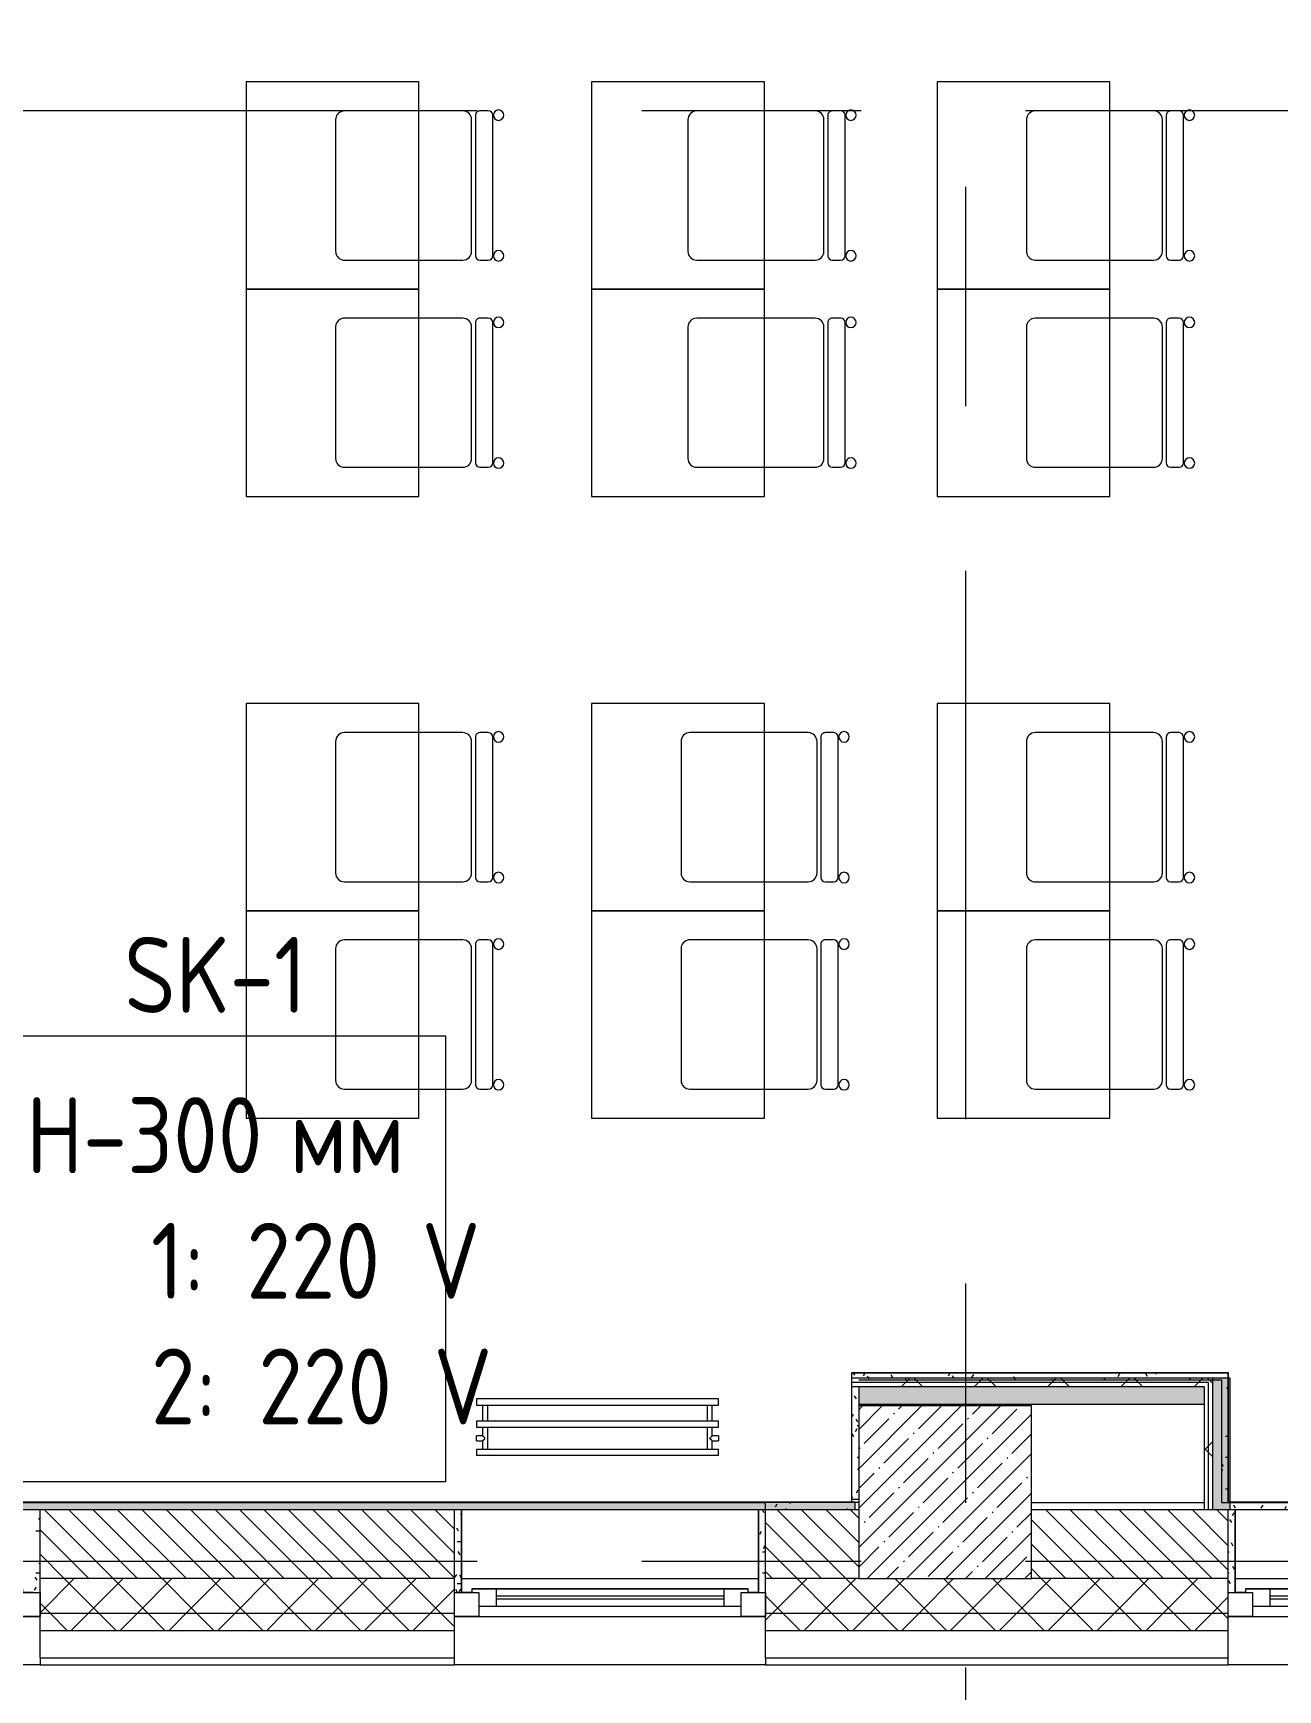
# Model space of a CAD drawing. Header units: millimetres. Extents: x 35147 to 231677, y -8553 to 29000.
# Drawn here: x 77960 to 81563, y 3228 to 8024 of the extents above; entities that cross this region are included whole.
import ezdxf

# ---------------------------------------------------------------- set-up
doc = ezdxf.new("R2010")
doc.units = ezdxf.units.MM
doc.linetypes.add('Осевая', pattern=[3175, 635, -476.25, 1587.5, -476.25])
for name, color, linetype, lineweight in [('A-GLAZ', 7, 'Continuous', 9), ('A-GLAZ-1', 7, 'Continuous', 13), ('A-WALL', 7, 'Continuous', 9), ('E-ELEC-FIXT-IDEN', 7, 'Continuous', 9), ('I-WALL', 7, 'Continuous', 9), ('M-EQPM', 7, 'Continuous', 9), ('S-COLS', 7, 'Continuous', 9), ('Оси-2', 7, 'Осевая', 9)]:
    doc.layers.add(name, color=color, linetype=linetype, lineweight=lineweight)
for name, color, linetype, lineweight, true_color in [('A-WALL-1', 7, 'Continuous', 9, 0x3c3c3c), ('A-WALL-FNSH-1', 7, 'Continuous', 9, 0x3c3c3c), ('I-FURN-1', 7, 'Continuous', 9, 0xf0f0f0)]:
    doc.layers.add(name, color=color, linetype=linetype, lineweight=lineweight, true_color=true_color)
doc.styles.add('GOST Common', font='GOST_Common.ttf', dxfattribs={"width": 0.9, "height": 220})
pattern_1 = [(45, (0, 0), (-70.71068, 70.71068), []), (135, (0, 0), (-70.71068, -70.71068), [])]
pattern_2 = [(135, (0, 0), (-35.35534, -35.35534), [])]
pattern_3 = [(0, (0, 0), (121.92, 30.48), [10.058, -81.382, 10.058, -81.382, -487.68]), (0, (0, 0), (121.92, 30.48), [-182.88, 10.058, -172.822, 10.058, -81.382, -213.36]), (0, (0, 0), (121.92, 30.48), [-457.2, 10.058, -50.902, 10.058, -142.342]), (120, (45.72, 15.24), (-87.356454, 90.345817), [10.058, -81.382, 10.058, -81.382, -487.68]), (120, (45.72, 15.24), (-87.356454, 90.345817), [-182.88, 10.058, -172.822, 10.058, -81.382, -213.36]), (120, (45.72, 15.24), (-87.356454, 90.345817), [-457.2, 10.058, -50.902, 10.058, -142.342]), (240, (60.96, 76.2), (-34.563546, -120.825817), [10.058, -81.382, 10.058, -81.382, -487.68]), (240, (60.96, 76.2), (-34.563546, -120.825817), [-182.88, 10.058, -172.822, 10.058, -81.382, -213.36]), (240, (60.96, 76.2), (-34.563546, -120.825817), [-457.2, 10.058, -50.902, 10.058, -142.342])]
pattern_4 = [(45, (0, 0), (-106.06602, 106.06602), []), (135, (0, 0), (-106.06602, -106.06602), [])]

# ---------------------------------------------------------------- blocks, each defined once
blk = doc.blocks.new('BSC_Колонна _Прямоугольная - 500х500-V12-План размещения напольных электротехнических лючков и розеток 2 этажа в осях 12-23')
at = {"layer": 'S-COLS'}
h = blk.add_hatch(dxfattribs=at)
h.set_pattern_fill('FP_13', color=256, style=0, pattern_type=2)
h.set_pattern_definition([(45, (-80600, -3800), (-57.02463, 57.02463), []), (45, (-80542.975, -3800), (-57.02463, 57.02463), [100.806, -20.161, 3.353, -16.808])])
h.paths.add_polyline_path([(-250, -250), (250, -250), (250, 250), (-250, 250), (-250, 9.3)])
for p, q in [((250, 250), (-250, 250)), ((-250, 250), (-250, -250)), ((250, -250), (250, 250)), ((-250, -250), (250, -250))]:
    blk.add_line(p, q, dxfattribs=at)
blk = doc.blocks.new('120_Окно_СКБ_2Ст - 120_Окно_СКБ_2Ст 2700х2500 _мал створка слева_-22808065-План размещения напольных электротехнических лючков и розеток 2 этажа в осях 12-23')
at = {"layer": 'A-GLAZ'}
for p, q in [((1350, -5), (-1350, -5)), ((-1330, -75), (-1300, -75)), ((-1230, -55), (-570, -55)), ((-570, -65), (-1230, -65)), ((-500, -75), (-470, -75)), ((-400, -55), (1230, -55)), ((1230, -65), (-400, -65)), ((1300, -75), (1330, -75))]:
    blk.add_line(p, q, dxfattribs=at)
at = {"layer": 'A-GLAZ-1'}
for p, q in [((-1350, -75), (-1350, -5)), ((-1350, -5), (-1280, -5)), ((-1280, -5), (-1280, -75)), ((-520, -35), (-1280, -35)), ((-1280, -35), (-1280, -75)), ((-1230, -85), (-1230, -35)), ((-570, -85), (-570, -35)), ((-520, -75), (-520, -5)), ((-520, -5), (-450, -5)), ((-520, -75), (-520, -35)), ((-450, -5), (-450, -75)), ((1280, -35), (-450, -35)), ((-450, -35), (-450, -75)), ((-400, -85), (-400, -35)), ((1230, -85), (1230, -35)), ((1280, -75), (1280, -5)), ((1280, -5), (1350, -5)), ((1280, -75), (1280, -35)), ((1350, -5), (1350, -75)), ((-1280, -75), (-1350, -75)), ((-1280, -75), (-1300, -75)), ((-1300, -75), (-1300, -85)), ((-1300, -85), (-500, -85)), ((-500, -85), (-1300, -85)), ((-450, -75), (-520, -75)), ((-500, -75), (-520, -75)), ((-500, -85), (-500, -75)), ((-450, -75), (-470, -75)), ((-470, -75), (-470, -85)), ((-470, -85), (1300, -85)), ((1300, -85), (-470, -85)), ((1350, -75), (1280, -75)), ((1300, -75), (1280, -75)), ((1300, -85), (1300, -75))]:
    blk.add_line(p, q, dxfattribs=at)
blk = doc.blocks.new('120_Окно_СКБ_1Ст - 120_Окно_СКБ_1Ст 900х2500_h_-19906150-План размещения напольных электротехнических лючков и розеток 2 этажа в осях 12-23')
at = {"layer": 'A-GLAZ'}
for p, q in [((450, -5), (-450, -5)), ((-430, -75), (-400, -75)), ((-330, -55), (330, -55)), ((330, -65), (-330, -65)), ((400, -75), (430, -75))]:
    blk.add_line(p, q, dxfattribs=at)
at = {"layer": 'A-GLAZ-1'}
for p, q in [((-450, -75), (-450, -5)), ((-450, -5), (-380, -5)), ((-380, -5), (-380, -75)), ((380, -35), (-380, -35)), ((-380, -35), (-380, -75)), ((-330, -85), (-330, -35)), ((330, -85), (330, -35)), ((380, -75), (380, -5)), ((380, -5), (450, -5)), ((380, -75), (380, -35)), ((450, -5), (450, -75)), ((-380, -75), (-450, -75)), ((-380, -75), (-400, -75)), ((-400, -75), (-400, -85)), ((-400, -85), (400, -85)), ((400, -85), (-400, -85)), ((450, -75), (380, -75)), ((400, -75), (380, -75)), ((400, -85), (400, -75))]:
    blk.add_line(p, q, dxfattribs=at)
blk = doc.blocks.new('Стол базовый прямоугольный - 1_7а-25476368-План размещения напольных электротехнических лючков и розеток 2 этажа в осях 12-23')
at = {"layer": 'I-FURN-1'}
for p, q in [((250, 300), (-250, 300)), ((-250, 300), (-250, -300)), ((250, -300), (250, 300)), ((-250, -300), (250, -300))]:
    blk.add_line(p, q, dxfattribs=at)
blk = doc.blocks.new('Стул Breuer - 1_9а-V123-План размещения напольных электротехнических лючков и розеток 2 этажа в осях 12-23')
at = {"layer": 'I-FURN-1'}
for p, q in [((190.5, 241.3), (-190.5, 241.3)), ((-215.9, 215.9), (-215.9, 0)), ((215.9, 0), (215.9, 215.9)), ((-215.9, 0), (-215.9, -127)), ((215.9, -127), (215.9, 0)), ((-215.9, -176.2), (-215.9, -200.8)), ((203.2, -163.5), (-203.2, -163.5)), ((-190.5, -152.4), (190.5, -152.4)), ((215.9, -200.8), (215.9, -176.2)), ((-203.2, -213.5), (203.2, -213.5))]:
    blk.add_line(p, q, dxfattribs=at)
for centre, radius, start, end in [((-190.5, 215.9), 25.4, 90, 120), ((190.5, 215.9), 25.4, 15, 90), ((-190.5, 215.9), 25.4, 165, 180), ((-190.5, 215.9), 25.4, 150, 165), ((-190.5, 215.9), 25.4, 135, 150), ((-190.5, 215.9), 25.4, 120, 135), ((190.5, 215.9), 25.4, 0, 15), ((-190.5, -127), 25.4, 180, 270), ((190.5, -127), 25.4, 270, 360), ((-203.2, -176.2), 12.7, 90, 180), ((203.2, -176.2), 12.7, 360, 90), ((-203.5, -230.6), 15.1, 360, 180), ((-203.5, -230.6), 15.1, 180, 360), ((-203.2, -200.8), 12.7, 180, 270), ((203.7, -230.6), 15.1, 360, 180), ((203.7, -230.6), 15.1, 180, 360), ((203.2, -200.8), 12.7, 270, 360)]:
    blk.add_arc(centre, radius, start, end, dxfattribs=at)
blk = doc.blocks.new('Стул Breuer - 1_9а-V124-План размещения напольных электротехнических лючков и розеток 2 этажа в осях 12-23')
at = {"layer": 'I-FURN-1'}
for p, q in [((190.5, 241.3), (-190.5, 241.3)), ((-215.9, 215.9), (-215.9, 0)), ((215.9, 0), (215.9, 215.9)), ((-215.9, 0), (-215.9, -127)), ((215.9, -127), (215.9, 0)), ((-215.9, -176.2), (-215.9, -200.8)), ((203.2, -163.5), (-203.2, -163.5)), ((-190.5, -152.4), (190.5, -152.4)), ((215.9, -200.8), (215.9, -176.2)), ((-203.2, -213.5), (203.2, -213.5))]:
    blk.add_line(p, q, dxfattribs=at)
for centre, radius, start, end in [((-190.5, 215.9), 25.4, 105, 180), ((-190.5, 215.9), 25.4, 90, 105), ((190.5, 215.9), 25.4, 30, 90), ((190.5, 215.9), 25.4, 0, 30), ((-190.5, -127), 25.4, 180, 270), ((190.5, -127), 25.4, 270, 360), ((-203.2, -176.2), 12.7, 90, 180), ((203.2, -176.2), 12.7, 360, 90), ((-203.5, -230.6), 15.1, 360, 180), ((-203.5, -230.6), 15.1, 180, 360), ((-203.2, -200.8), 12.7, 180, 270), ((203.7, -230.6), 15.1, 360, 180), ((203.7, -230.6), 15.1, 180, 360), ((203.2, -200.8), 12.7, 270, 360)]:
    blk.add_arc(centre, radius, start, end, dxfattribs=at)
blk = doc.blocks.new('Стул Breuer - 1_9а-V63-План размещения напольных электротехнических лючков и розеток 2 этажа в осях 12-23')
at = {"layer": 'I-FURN-1'}
for p, q in [((190.5, 241.3), (-190.5, 241.3)), ((-215.9, 215.9), (-215.9, 20)), ((215.9, 20), (215.9, 215.9)), ((-215.9, 20), (-215.9, -127)), ((215.9, -127), (215.9, 20)), ((-215.9, -176.2), (-215.9, -200.8)), ((203.2, -163.5), (-203.2, -163.5)), ((-190.5, -152.4), (190.5, -152.4)), ((215.9, -200.8), (215.9, -176.2)), ((-203.2, -213.5), (203.2, -213.5))]:
    blk.add_line(p, q, dxfattribs=at)
for centre, radius, start, end in [((-190.5, 215.9), 25.4, 90, 180), ((190.5, 215.9), 25.4, 0, 90), ((-190.5, -127), 25.4, 180, 270), ((190.5, -127), 25.4, 270, 360), ((-203.2, -176.2), 12.7, 90, 180), ((203.2, -176.2), 12.7, 360, 90), ((-203.5, -230.6), 15.1, 360, 180), ((-203.5, -230.6), 15.1, 180, 360), ((-203.2, -200.8), 12.7, 180, 270), ((203.7, -230.6), 15.1, 360, 180), ((203.7, -230.6), 15.1, 180, 360), ((203.2, -200.8), 12.7, 270, 360)]:
    blk.add_arc(centre, radius, start, end, dxfattribs=at)
blk = doc.blocks.new('Стул Breuer - 1_9а-V125-План размещения напольных электротехнических лючков и розеток 2 этажа в осях 12-23')
at = {"layer": 'I-FURN-1'}
for p, q in [((190.5, 241.3), (-190.5, 241.3)), ((-215.9, 215.9), (-215.9, 0)), ((215.9, 0), (215.9, 215.9)), ((-215.9, 0), (-215.9, -127)), ((215.9, -127), (215.9, 0)), ((-215.9, -176.2), (-215.9, -200.8)), ((203.2, -163.5), (-203.2, -163.5)), ((-190.5, -152.4), (190.5, -152.4)), ((215.9, -200.8), (215.9, -176.2)), ((-203.2, -213.5), (203.2, -213.5))]:
    blk.add_line(p, q, dxfattribs=at)
for centre, radius, start, end in [((-190.5, 215.9), 25.4, 105, 180), ((-190.5, 215.9), 25.4, 90, 105), ((190.5, 215.9), 25.4, 75, 90), ((190.5, 215.9), 25.4, 60, 75), ((190.5, 215.9), 25.4, 45, 60), ((190.5, 215.9), 25.4, 0, 45), ((-190.5, -127), 25.4, 180, 270), ((190.5, -127), 25.4, 270, 360), ((-203.2, -176.2), 12.7, 90, 180), ((203.2, -176.2), 12.7, 360, 90), ((-203.5, -230.6), 15.1, 360, 180), ((-203.5, -230.6), 15.1, 180, 360), ((-203.2, -200.8), 12.7, 180, 270), ((203.7, -230.6), 15.1, 360, 180), ((203.7, -230.6), 15.1, 180, 360), ((203.2, -200.8), 12.7, 270, 360)]:
    blk.add_arc(centre, radius, start, end, dxfattribs=at)
blk = doc.blocks.new('Стул Breuer - 1_9а-V61-План размещения напольных электротехнических лючков и розеток 2 этажа в осях 12-23')
at = {"layer": 'I-FURN-1'}
for p, q in [((190.5, 241.3), (-190.5, 241.3)), ((-215.9, 215.9), (-215.9, 0)), ((215.9, 0), (215.9, 215.9)), ((-215.9, 0), (-215.9, -127)), ((215.9, -127), (215.9, 0)), ((-215.9, -176.2), (-215.9, -200.8)), ((203.2, -163.5), (-203.2, -163.5)), ((-190.5, -152.4), (190.5, -152.4)), ((215.9, -200.8), (215.9, -176.2)), ((-203.2, -213.5), (203.2, -213.5))]:
    blk.add_line(p, q, dxfattribs=at)
for centre, radius, start, end in [((-190.5, 215.9), 25.4, 90, 180), ((190.5, 215.9), 25.4, 0, 90), ((-190.5, -127), 25.4, 180, 270), ((190.5, -127), 25.4, 270, 360), ((-203.2, -176.2), 12.7, 90, 180), ((203.2, -176.2), 12.7, 360, 90), ((-203.5, -230.6), 15.1, 360, 180), ((-203.5, -230.6), 15.1, 180, 360), ((-203.2, -200.8), 12.7, 180, 270), ((203.7, -230.6), 15.1, 360, 180), ((203.7, -230.6), 15.1, 180, 360), ((203.2, -200.8), 12.7, 270, 360)]:
    blk.add_arc(centre, radius, start, end, dxfattribs=at)
blk = doc.blocks.new('Стул Breuer - 1_9а-V99-План размещения напольных электротехнических лючков и розеток 2 этажа в осях 12-23')
at = {"layer": 'I-FURN-1'}
for p, q in [((190.5, 241.3), (-190.5, 241.3)), ((-215.9, 215.9), (-215.9, 0)), ((215.9, 0), (215.9, 215.9)), ((-215.9, 0), (-215.9, -127)), ((215.9, -127), (215.9, 0)), ((-215.9, -176.2), (-215.9, -200.8)), ((203.2, -163.5), (-203.2, -163.5)), ((-190.5, -152.4), (190.5, -152.4)), ((215.9, -200.8), (215.9, -176.2)), ((-203.2, -213.5), (203.2, -213.5))]:
    blk.add_line(p, q, dxfattribs=at)
for centre, radius, start, end in [((-190.5, 215.9), 25.4, 105, 180), ((-190.5, 215.9), 25.4, 90, 105), ((190.5, 215.9), 25.4, 0, 90), ((-190.5, -127), 25.4, 180, 270), ((190.5, -127), 25.4, 270, 360), ((-203.2, -176.2), 12.7, 90, 180), ((203.2, -176.2), 12.7, 360, 90), ((-203.5, -230.6), 15.1, 360, 180), ((-203.5, -230.6), 15.1, 180, 360), ((-203.2, -200.8), 12.7, 180, 270), ((203.7, -230.6), 15.1, 360, 180), ((203.7, -230.6), 15.1, 180, 360), ((203.2, -200.8), 12.7, 270, 360)]:
    blk.add_arc(centre, radius, start, end, dxfattribs=at)
blk = doc.blocks.new('Стул Breuer - 1_9а-V128-План размещения напольных электротехнических лючков и розеток 2 этажа в осях 12-23')
at = {"layer": 'I-FURN-1'}
for p, q in [((190.5, 241.3), (-190.5, 241.3)), ((-215.9, 215.9), (-215.9, 0)), ((215.9, 0), (215.9, 215.9)), ((-215.9, 0), (-215.9, -127)), ((215.9, -127), (215.9, 0)), ((-215.9, -176.2), (-215.9, -200.8)), ((203.2, -163.5), (-203.2, -163.5)), ((-190.5, -152.4), (190.5, -152.4)), ((215.9, -200.8), (215.9, -176.2)), ((-203.2, -213.5), (203.2, -213.5))]:
    blk.add_line(p, q, dxfattribs=at)
for centre, radius, start, end in [((-190.5, 215.9), 25.4, 105, 120), ((-190.5, 215.9), 25.4, 90, 105), ((190.5, 215.9), 25.4, 75, 90), ((190.5, 215.9), 25.4, 60, 75), ((-190.5, 215.9), 25.4, 135, 180), ((-190.5, 215.9), 25.4, 120, 135), ((190.5, 215.9), 25.4, 15, 60), ((190.5, 215.9), 25.4, 0, 15), ((-190.5, -127), 25.4, 180, 270), ((190.5, -127), 25.4, 270, 360), ((-203.2, -176.2), 12.7, 90, 180), ((203.2, -176.2), 12.7, 360, 90), ((-203.5, -230.6), 15.1, 360, 180), ((-203.5, -230.6), 15.1, 180, 360), ((-203.2, -200.8), 12.7, 180, 270), ((203.7, -230.6), 15.1, 360, 180), ((203.7, -230.6), 15.1, 180, 360), ((203.2, -200.8), 12.7, 270, 360)]:
    blk.add_arc(centre, radius, start, end, dxfattribs=at)
blk = doc.blocks.new('radiator_prado_classic_z_tip_30_po exemplyaru - Classic Z Тип 30-500-30677900-План размещения напольных электротехнических лючков и розеток 2 этажа в осях 12-23')
at = {"layer": 'M-EQPM'}
for p, q in [((0, 228), (0, 210)), ((700, 228), (0, 228)), ((0, 210), (700, 210)), ((17.5, 210), (17.5, 164)), ((32.5, 164), (32.5, 210)), ((667.5, 210), (667.5, 164)), ((682.5, 164), (682.5, 210)), ((700, 210), (700, 228)), ((700, 164), (0, 164)), ((0, 164), (0, 146)), ((0, 146), (700, 146)), ((17.5, 146), (17.5, 121.5)), ((32.5, 82), (32.5, 146)), ((667.5, 146), (667.5, 82)), ((682.5, 121.5), (682.5, 146)), ((700, 146), (700, 164)), ((17.5, 121.5), (0, 121.5)), ((17.5, 121.5), (0, 121.5)), ((0, 121.5), (0, 121.2)), ((0, 106.5), (0, 121.5)), ((0, 121.2), (0, 121.2)), ((0, 106.8), (0, 106.5)), ((0, 106.8), (0, 106.8)), ((0, 106.5), (17.5, 106.5)), ((0, 106.5), (17.5, 106.5)), ((17.5, 106.5), (17.5, 82)), ((700, 121.5), (682.5, 121.5)), ((700, 121.5), (682.5, 121.5)), ((682.5, 82), (682.5, 106.5)), ((682.5, 106.5), (700, 106.5)), ((682.5, 106.5), (700, 106.5)), ((700, 121.5), (700, 106.5)), ((700, 121.2), (700, 121.5)), ((700, 121.5), (700, 121.2)), ((700, 121.2), (700, 121.5)), ((700, 106.5), (700, 106.8)), ((700, 106.8), (700, 106.5)), ((700, 106.5), (700, 106.8)), ((700, 82), (0, 82)), ((0, 82), (0, 64)), ((700, 64), (0, 64)), ((700, 64), (700, 82))]:
    blk.add_line(p, q, dxfattribs=at)
for points, knots in [([(25, 114), (24.5, 114.5), (23.6, 115.4), (22.4, 116.6), (21.6, 117.4), (21.1, 117.9), (20.8, 118.2), (20.5, 118.5), (20.2, 118.8), (19.8, 119.1), (19.6, 119.4), (19.3, 119.7), (19, 120), (18.7, 120.3), (18.5, 120.5), (18.3, 120.7), (18.1, 120.9), (17.9, 121.1), (17.8, 121.2), (17.7, 121.3), (17.5, 121.5), (17.5, 121.5), (17.5, 121.5)], [0, 0, 0, 0, 0.142857, 0.285714, 0.357143, 0.392857, 0.428571, 0.464286, 0.5, 0.535714, 0.571429, 0.607143, 0.642857, 0.678571, 0.714286, 0.75, 0.785714, 0.821429, 0.857143, 0.892857, 0.928571, 1, 1, 1, 1]), ([(17.5, 106.5), (17.5, 106.5), (17.5, 106.5), (17.7, 106.7), (17.8, 106.8), (17.9, 106.9), (18.1, 107.1), (18.3, 107.3), (18.5, 107.5), (18.7, 107.7), (19, 108), (19.3, 108.3), (19.6, 108.6), (19.8, 108.9), (20.3, 109.3), (20.7, 109.7), (21.1, 110.1), (21.6, 110.6), (22.4, 111.4), (23.6, 112.6), (24.5, 113.5), (25, 114)], [0, 0, 0, 0, 0.071429, 0.107143, 0.142857, 0.178571, 0.214286, 0.25, 0.285714, 0.321429, 0.357143, 0.392857, 0.428571, 0.464286, 0.5, 0.571429, 0.607143, 0.642857, 0.714286, 0.857143, 1, 1, 1, 1]), ([(675, 114), (675.5, 114.5), (676.4, 115.4), (677.6, 116.6), (678.4, 117.4), (678.9, 117.9), (679.2, 118.2), (679.5, 118.5), (679.8, 118.8), (680.1, 119.2), (680.4, 119.4), (680.7, 119.7), (681, 120), (681.3, 120.3), (681.5, 120.5), (681.7, 120.7), (681.9, 120.9), (682.1, 121.1), (682.2, 121.2), (682.3, 121.3), (682.5, 121.5), (682.5, 121.5), (682.5, 121.5)], [0, 0, 0, 0, 0.142857, 0.285714, 0.357143, 0.392857, 0.428571, 0.464286, 0.5, 0.535714, 0.571429, 0.607143, 0.642857, 0.678571, 0.714286, 0.75, 0.785714, 0.821429, 0.857143, 0.892857, 0.928571, 1, 1, 1, 1]), ([(682.5, 106.5), (682.5, 106.5), (682.5, 106.5), (682.3, 106.7), (682.2, 106.8), (682.1, 106.9), (681.9, 107.1), (681.7, 107.3), (681.5, 107.5), (681.3, 107.7), (681, 108), (680.7, 108.3), (680.4, 108.6), (680.1, 108.8), (679.7, 109.3), (679.3, 109.7), (678.9, 110.1), (678.4, 110.6), (677.6, 111.4), (676.4, 112.6), (675.5, 113.5), (675, 114)], [0, 0, 0, 0, 0.071429, 0.107143, 0.142857, 0.178571, 0.214286, 0.25, 0.285714, 0.321429, 0.357143, 0.392857, 0.428571, 0.464286, 0.5, 0.571429, 0.607143, 0.642857, 0.714286, 0.857143, 1, 1, 1, 1])]:
    blk.add_open_spline(points, degree=3, knots=knots, dxfattribs=at)

msp = doc.modelspace()

# ---------------------------------------------------------------- hatches: boundary and pattern name
at = {"layer": 'A-WALL'}
h = msp.add_hatch(dxfattribs=at)
h.set_pattern_fill('FP_20', color=256, style=0, pattern_type=2)
h.set_pattern_definition(pattern_2)
h.paths.add_polyline_path([(80350, 3550), (80350, 3750), (80080, 3750), (80080, 3550)])
h.paths.add_polyline_path([(79036.6, 3550), (79180, 3550), (79180, 3750), (77980, 3750), (77980, 3550)])
h.paths.add_polyline_path([(77080, 3550), (77080, 3750), (75980, 3750), (75980, 3550), (76125.1, 3550)])
h = msp.add_hatch(dxfattribs=at)
h.set_pattern_fill('FP_20', color=256, style=0, pattern_type=2)
h.set_pattern_definition(pattern_2)
h.paths.add_polyline_path([(84180, 3550), (84180, 3750), (84120, 3750), (84120, 3550)])
h.paths.add_polyline_path([(81420, 3550), (81420, 3750), (80850, 3750), (80850, 3550)])
h = msp.add_hatch(dxfattribs=at)
h.set_pattern_fill('FP_21', color=256, style=0, pattern_type=2)
h.set_pattern_definition(pattern_1)
h.paths.add_polyline_path([(84500.7, 3450), (84500.7, 3550), (84120, 3550), (84120, 3450), (84200, 3450)])
h.paths.add_polyline_path([(81420, 3450), (81420, 3550), (80080, 3550), (80080, 3450), (80492.3, 3450)])
h.paths.add_polyline_path([(79036.6, 3450), (79180, 3450), (79180, 3550), (77980, 3550), (77980, 3450)])
h.paths.add_polyline_path([(77080, 3450), (77080, 3550), (75700, 3550), (75700, 3450), (76125.1, 3450)])
h = msp.add_hatch(dxfattribs=at)
h.set_pattern_fill('FP_21', color=256, style=0, pattern_type=2)
h.set_pattern_definition(pattern_1)
h.paths.add_polyline_path([(84500.7, 3400), (84500.7, 3450), (84120, 3450), (84120, 3400)])
h.paths.add_polyline_path([(81420, 3400), (81420, 3450), (80080, 3450), (80080, 3400), (80492.3, 3400)])
h.paths.add_polyline_path([(79180, 3400), (79180, 3450), (77980, 3450), (77980, 3400), (79036.6, 3400)])
h.paths.add_polyline_path([(77080, 3400), (77080, 3450), (75700, 3450), (75700, 3400), (76125.1, 3400)])
at = {"layer": 'I-WALL'}
h = msp.add_hatch(dxfattribs=at)
h.set_pattern_fill('FP_58', color=256, style=0, pattern_type=2)
h.set_pattern_definition(pattern_3)
h.paths.add_polyline_path([(80330, 3780), (80350, 3780), (80350, 4105), (80330, 4105), (80330, 3809.3)])
h.paths.add_polyline_path([(80330, 4130), (80350, 4130), (80350, 4145), (80330, 4145)])
h = msp.add_hatch(dxfattribs=at)
h.set_pattern_fill('FP_60', color=256, style=0, pattern_type=2)
h.set_pattern_definition(pattern_4)
h.paths.add_polyline_path([(81375, 4117.5), (81375, 4130), (80330, 4130), (80330, 4117.5), (81362.5, 4117.5)])
h = msp.add_hatch(dxfattribs=at)
h.set_pattern_fill('FP_58', color=256, style=0, pattern_type=2)
h.set_pattern_definition(pattern_3)
h.paths.add_polyline_path([(81420, 4125), (81420, 4145), (80350, 4145), (80350, 4125), (81400, 4125)])
for points in [[(81425, 3750), (81425, 4130), (81375, 4130), (81375, 3750)], [(81350, 4055), (81350, 4105), (80350, 4105), (80350, 4055), (81220.2, 4055)]]:
    msp.add_hatch(color=256, dxfattribs=at).paths.add_polyline_path(points)
h = msp.add_hatch(dxfattribs=at)
h.set_pattern_fill('FP_58', color=256, style=0, pattern_type=2)
h.set_pattern_definition(pattern_3)
h.paths.add_polyline_path([(81420, 3770), (81420, 4125), (81400, 4125), (81400, 3770)])
h = msp.add_hatch(dxfattribs=at)
h.set_pattern_fill('FP_60', color=256, style=0, pattern_type=2)
h.set_pattern_definition(pattern_4)
h.paths.add_polyline_path([(81350, 4105), (81362.5, 4105), (81362.5, 4117.5), (80330, 4117.5), (80330, 4105), (81220.2, 4105)])
h = msp.add_hatch(dxfattribs=at)
h.set_pattern_fill('FP_60', color=256, style=0, pattern_type=2)
h.set_pattern_definition(pattern_4)
h.paths.add_polyline_path([(81350, 3750), (81362.5, 3750), (81362.5, 4105), (81350, 4105), (81350, 3809.3)])
h = msp.add_hatch(dxfattribs=at)
h.set_pattern_fill('FP_60', color=256, style=0, pattern_type=2)
h.set_pattern_definition(pattern_4)
h.paths.add_polyline_path([(81362.5, 3750), (81375, 3750), (81375, 4117.5), (81362.5, 4117.5), (81362.5, 3809.3)])
h = msp.add_hatch(dxfattribs=at)
h.set_pattern_fill('FP_58', color=256, style=0, pattern_type=2)
h.set_pattern_definition(pattern_3)
h.paths.add_polyline_path([(80340, 3750), (80340, 3770), (76254.4, 3770), (76254.4, 3750), (79036.6, 3750)])
h = msp.add_hatch(dxfattribs=at)
h.set_pattern_fill('FP_58', color=256, style=0, pattern_type=2)
h.set_pattern_definition(pattern_3)
h.paths.add_polyline_path([(77980, 3510), (77980, 3750), (77960, 3750), (77960, 3510)])
h = msp.add_hatch(dxfattribs=at)
h.set_pattern_fill('FP_58', color=256, style=0, pattern_type=2)
h.set_pattern_definition(pattern_3)
h.paths.add_polyline_path([(79200, 3510), (79200, 3750), (79180, 3750), (79180, 3510)])
h = msp.add_hatch(dxfattribs=at)
h.set_pattern_fill('FP_58', color=256, style=0, pattern_type=2)
h.set_pattern_definition(pattern_3)
h.paths.add_polyline_path([(80080, 3510), (80080, 3750), (80060, 3750), (80060, 3510)])
h = msp.add_hatch(dxfattribs=at)
h.set_pattern_fill('FP_58', color=256, style=0, pattern_type=2)
h.set_pattern_definition(pattern_3)
h.paths.add_polyline_path([(80350, 3750), (80350, 3770), (80080, 3770), (80080, 3750)])
h = msp.add_hatch(dxfattribs=at)
h.set_pattern_fill('FP_58', color=256, style=0, pattern_type=2)
h.set_pattern_definition(pattern_3)
h.paths.add_polyline_path([(81440, 3510), (81440, 3750), (81420, 3750), (81420, 3510)])
h = msp.add_hatch(dxfattribs=at)
h.set_pattern_fill('FP_58', color=256, style=0, pattern_type=2)
h.set_pattern_definition(pattern_3)
h.paths.add_polyline_path([(84180, 3750), (84180, 3770), (81425, 3770), (81425, 3750), (83403.8, 3750)])

# ---------------------------------------------------------------- linework, layer by layer
at = {"layer": 'A-WALL'}
for p, q in [((81375, 3750), (81375, 4130)), ((81362.5, 4117.5), (80330, 4117.5)), ((81350, 4105), (80330, 4105)), ((80350, 4105), (80350, 4050)), ((81362.5, 3750), (81362.5, 4117.5)), ((79180, 3550), (77980, 3550)), ((79200, 3550), (80060, 3550)), ((80350, 3550), (80080, 3550)), ((81440, 3550), (84100, 3550)), ((77980, 3450), (79180, 3450)), ((80080, 3450), (81420, 3450)), ((77980, 3400), (79180, 3400)), ((80080, 3400), (81420, 3400)), ((77980, 3320), (79180, 3320)), ((80080, 3320), (81420, 3320)), ((77980, 3300), (77080, 3300)), ((80080, 3300), (79180, 3300)), ((84120, 3300), (81420, 3300))]:
    msp.add_line(p, q, dxfattribs=at)
at = {"layer": 'A-WALL-1'}
for p, q in [((81420, 4145), (80330, 4145)), ((81425, 4130), (80330, 4130)), ((80350, 4125), (81400, 4125)), ((81400, 4125), (81400, 3770)), ((81420, 3770), (81420, 4145)), ((81425, 3750), (81425, 4130)), ((81350, 4105), (81350, 3750)), ((80350, 4055), (81350, 4055)), ((75980, 3750), (80350, 3750)), ((77980, 3320), (77980, 3750)), ((79180, 3320), (79180, 3750)), ((79200, 3510), (79200, 3750)), ((80060, 3750), (80060, 3510)), ((80080, 3320), (80080, 3770)), ((80350, 3770), (80080, 3770)), ((80330, 3780), (80350, 3780)), ((80340, 3750), (80340, 3770)), ((80850, 3750), (84180, 3750)), ((81400, 3770), (81420, 3770)), ((81420, 3320), (81420, 3750)), ((81440, 3510), (81440, 3750)), ((81420, 3550), (80850, 3550)), ((77960, 3510), (77980, 3510)), ((79180, 3510), (79200, 3510)), ((80060, 3510), (80080, 3510)), ((81420, 3510), (81440, 3510))]:
    msp.add_line(p, q, dxfattribs=at)
at = {"layer": 'A-WALL-FNSH-1'}
for p, q in [((80329, 4146), (80329, 3771)), ((81421, 4146), (80329, 4146)), ((80330, 3771), (80330, 4145)), ((81421, 3771), (81421, 4146)), ((80330, 4070.5), (80329, 4070.5)), ((80329, 3771), (76274.4, 3771)), ((76274.4, 3770), (80080, 3770)), ((79201, 3510), (79201, 3750)), ((80059, 3750), (80059, 3510)), ((80329, 3780), (80330, 3780)), ((80340, 3771), (80330, 3771)), ((80340, 3770), (80340, 3771)), ((81420, 3770), (84180, 3770)), ((84179, 3771), (81421, 3771)), ((81441, 3510), (81441, 3750)), ((79200, 3510), (79201, 3510)), ((80059, 3510), (80060, 3510)), ((81440, 3510), (81441, 3510)), ((77980, 3320), (77980, 3300)), ((79180, 3300), (79180, 3320)), ((80080, 3320), (80080, 3300)), ((81420, 3300), (81420, 3320)), ((77980, 3300), (79180, 3300)), ((80080, 3300), (81420, 3300))]:
    msp.add_line(p, q, dxfattribs=at)
at = {"layer": 'E-ELEC-FIXT-IDEN', "flags": 128}
msp.add_lwpolyline([(77840.4, 5121.3), (79153.7, 5121.3), (79153.7, 3830.3), (77840.4, 3830.3)], close=True, dxfattribs=at)
at = {"layer": 'I-WALL'}
msp.add_line((80850, 3770), (81350, 3770), dxfattribs=at)
at = {"layer": 'Оси-2'}
for p, q in [((80660, 593.7), (80660, 24890.1)), ((38446.8, 7800), (82200, 7800)), ((38446.8, 3600), (82200, 3600))]:
    msp.add_line(p, q, dxfattribs=at)

# ---------------------------------------------------------------- block references
at = {"layer": 'A-GLAZ', "rotation": 180}
for name, p in [('120_Окно_СКБ_1Ст - 120_Окно_СКБ_1Ст 900х2500_h_-19906150-План размещения напольных электротехнических лючков и розеток 2 этажа в осях 12-23', (77530, 3435)), ('120_Окно_СКБ_1Ст - 120_Окно_СКБ_1Ст 900х2500_h_-19906150-План размещения напольных электротехнических лючков и розеток 2 этажа в осях 12-23', (79630, 3435)), ('120_Окно_СКБ_2Ст - 120_Окно_СКБ_2Ст 2700х2500 _мал створка слева_-22808065-План размещения напольных электротехнических лючков и розеток 2 этажа в осях 12-23', (82770, 3435))]:
    msp.add_blockref(name, p, dxfattribs=at)
at = {"layer": 'I-FURN-1'}
for p in [(78826.9, 7583), (79826.9, 7583), (80826.9, 7583), (78826.9, 6983), (79826.9, 6983), (80826.9, 6983), (78826.9, 5783), (79826.9, 5783), (80826.9, 5783), (78826.9, 5183), (79826.9, 5183), (80826.9, 5183)]:
    msp.add_blockref('Стол базовый прямоугольный - 1_7а-25476368-План размещения напольных электротехнических лючков и розеток 2 этажа в осях 12-23', p, dxfattribs=at)
at = {"layer": 'I-FURN-1', "rotation": 89.99999999999959}
for name, p in [('Стул Breuer - 1_9а-V123-План размещения напольных электротехнических лючков и розеток 2 этажа в осях 12-23', (79076.9, 7583)), ('Стул Breuer - 1_9а-V63-План размещения напольных электротехнических лючков и розеток 2 этажа в осях 12-23', (80096.9, 7583)), ('Стул Breuer - 1_9а-V125-План размещения напольных электротехнических лючков и розеток 2 этажа в осях 12-23', (81076.9, 7583)), ('Стул Breuer - 1_9а-V124-План размещения напольных электротехнических лючков и розеток 2 этажа в осях 12-23', (79076.9, 6983)), ('Стул Breuer - 1_9а-V63-План размещения напольных электротехнических лючков и розеток 2 этажа в осях 12-23', (80096.9, 6983)), ('Стул Breuer - 1_9а-V61-План размещения напольных электротехнических лючков и розеток 2 этажа в осях 12-23', (81076.9, 6983)), ('Стул Breuer - 1_9а-V61-План размещения напольных электротехнических лючков и розеток 2 этажа в осях 12-23', (79076.9, 5783)), ('Стул Breuer - 1_9а-V61-План размещения напольных электротехнических лючков и розеток 2 этажа в осях 12-23', (80076.9, 5783)), ('Стул Breuer - 1_9а-V99-План размещения напольных электротехнических лючков и розеток 2 этажа в осях 12-23', (81076.9, 5783)), ('Стул Breuer - 1_9а-V61-План размещения напольных электротехнических лючков и розеток 2 этажа в осях 12-23', (79076.9, 5183)), ('Стул Breuer - 1_9а-V128-План размещения напольных электротехнических лючков и розеток 2 этажа в осях 12-23', (80076.9, 5183)), ('Стул Breuer - 1_9а-V61-План размещения напольных электротехнических лючков и розеток 2 этажа в осях 12-23', (81076.9, 5183))]:
    msp.add_blockref(name, p, dxfattribs=at)
at = {"layer": 'M-EQPM'}
msp.add_blockref('radiator_prado_classic_z_tip_30_po exemplyaru - Classic Z Тип 30-500-30677900-План размещения напольных электротехнических лючков и розеток 2 этажа в осях 12-23', (79243.7, 3842), dxfattribs=at)
at = {"layer": 'S-COLS'}
msp.add_blockref('BSC_Колонна _Прямоугольная - 500х500-V12-План размещения напольных электротехнических лючков и розеток 2 этажа в осях 12-23', (80600, 3800), dxfattribs=at)

# ---------------------------------------------------------------- texts
at = {"layer": 'E-ELEC-FIXT-IDEN', "char_height": 220, "attachment_point": 1, "style": 'GOST Common'}
for s, insert, width in [('SK-1', (78223.5, 5407.6), 656.582), ('H-300 ', (77940.4, 4943.6), 923.544), ('мм', (78702.4, 4943.6), 375.19), ('   1: 220 V', (77940.4, 4579.8), 1291.519), ('   2: 220 V', (77940.4, 4216), 1342.025)]:
    msp.add_mtext(s, dxfattribs=dict(at, insert=insert, width=width))

doc.saveas('drawing.dxf')
